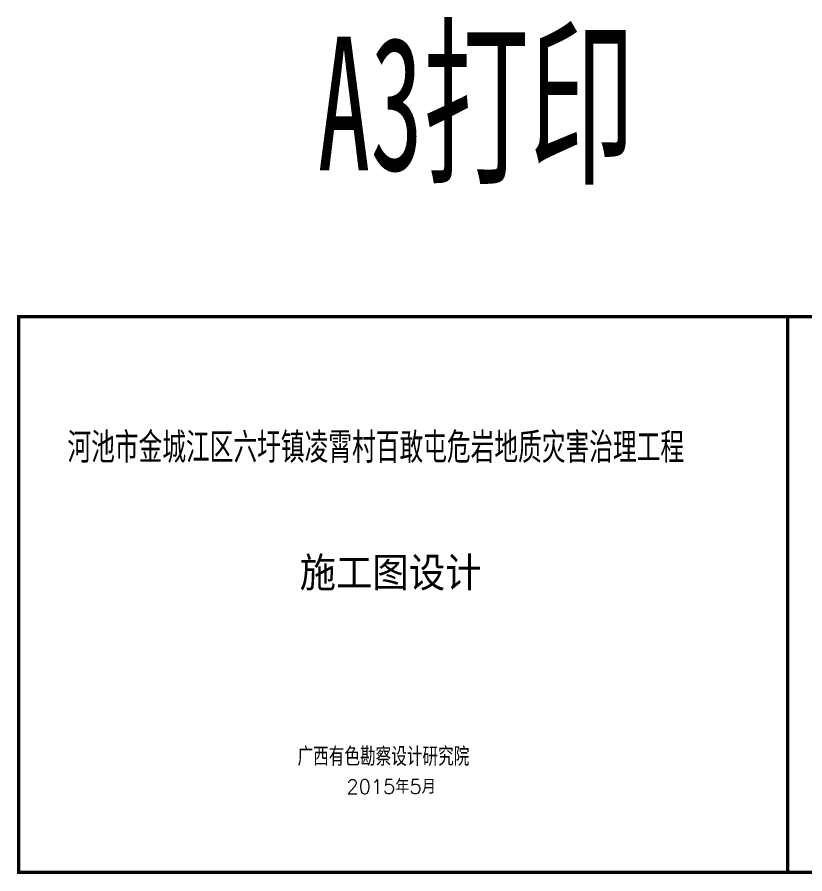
# Model space of a CAD drawing. Header units: millimetres. Extents: x 14677 to 18404, y 11255 to 11716.
# Drawn here: x 14677.2 to 15101.3, y 11255.1 to 11716.2 of the extents above; entities that cross this region are included whole.
import ezdxf

# ---------------------------------------------------------------- set-up
doc = ezdxf.new("R2010")
doc.units = ezdxf.units.MM
doc.layers.add('GiCAD_BoSu', color=7, linetype='Continuous')
doc.styles.add('HZ', font='txt', dxfattribs={"width": 0.75, "bigfont": 'hztxt'})
doc.styles.add('STYLE4', font='SIMSUN.TTF', dxfattribs={"width": 0.9, "height": 300})
doc.styles.add('标识1', font='TIMES.TTF')

msp = doc.modelspace()

# ---------------------------------------------------------------- linework, layer by layer
msp.add_lwpolyline([(15092.019, 11371.355), (15092.454, 11371.898)])
at = {"layer": 'GiCAD_BoSu', "color": 7, "const_width": 1.703}
msp.add_lwpolyline([(14678.069, 11554.99), (15092.019, 11554.99), (15092.019, 11255.967), (14678.069, 11255.967), (14678.069, 11554.99), (15092.019, 11554.99)], dxfattribs=at)
at = {"layer": 'GiCAD_BoSu', "color": 0, "const_width": 1.703}
msp.add_lwpolyline([(15092.019, 11554.99), (15505.968, 11554.99), (15505.968, 11255.967), (15092.019, 11255.967), (15092.019, 11554.99), (15505.968, 11554.99)], dxfattribs=at)

# ---------------------------------------------------------------- texts
at = {"color": 1, "style": 'STYLE4', "width": 0.58}
msp.add_text('A3打印', height=72, dxfattribs=at).set_placement((14838.966, 11633.674))
for s, height, style, width, p in [('河池市金城江区六圩镇凌霄村百敢屯危岩地质灾害治理工程', 14.4, 'STYLE4', 0.65, (14704.291, 11477.859)), ('施工图设计', 15.9621, 'STYLE4', 0.9, (14829.259, 11409.353)), ('广西有色勘察设计研究院', 8.80304, '标识1', 0.7, (14828.167, 11314.191))]:
    msp.add_text(s, height=height, dxfattribs=dict(style=style, width=width)).set_placement(p)
at = {"style": 'HZ'}
msp.add_text('2015年5月', height=7.6618, dxfattribs=at).set_placement((14854.479, 11298.267))

doc.saveas('drawing.dxf')
